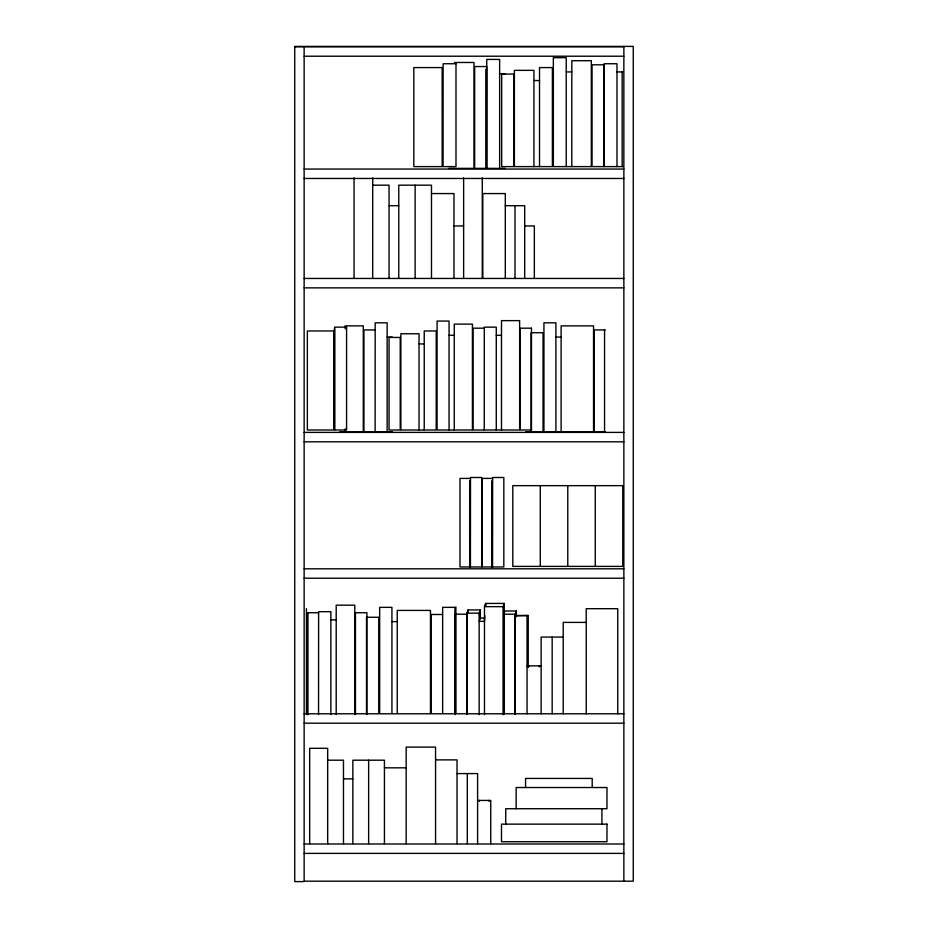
<?xml version="1.0" encoding="UTF-8"?>
<svg xmlns="http://www.w3.org/2000/svg" width="928" height="928" viewBox="0 0 928 928"><rect width="100%" height="100%" fill="white"/><g stroke="black" fill="none" stroke-linecap="round" stroke-linejoin="round"><path stroke-width="1.39" d="M484.857 615.832L484.486 621.342L479.161 621.342L480.333 618.106L479.161 613.164L480.333 609.928L468.083 609.928L466.9 613.164L466.842 714.583M485.483 606.181L485.669 603.432L504.252 603.432L504.252 712.785M484.486 714.583L484.486 606.657L485.669 603.432L485.669 606.309M503.08 714.583L503.08 606.657L504.252 603.432M503.742 714.583L503.742 614.208L504.913 610.984L516.374 610.984L516.374 616.714M515.191 714.583L515.191 614.208L516.374 610.984M514.796 713.4L514.796 615.798L528.229 615.508L528.229 667.174M294.744 46.818L623.86 46.818M304.14 56.214L623.86 56.214M454.453 62.478L473.976 62.478L473.976 168.362L448.862 168.362M566.219 71.932L571.81 71.932M616.992 71.932L622.595 71.932M499.635 73.672L505.238 73.672M533.925 80.539L539.516 80.539M622.595 166.611L592.029 166.611L592.029 64.798L604.058 64.798L604.058 166.611L604.128 63.742L616.992 63.742L616.992 166.611M505.238 168.362L474.66 168.362L474.66 66.549L486.701 66.549L486.701 168.362L486.759 59.427L499.635 59.427L499.635 168.362M304.14 169.058L623.86 169.058M304.14 178.466L623.86 178.466M372.708 185.171L389.064 185.171L389.064 278.458M431.485 193.569L453.978 193.569L453.978 278.458M389.064 205.691L398.762 205.691M505.296 205.691L524.691 205.691L524.691 278.458M453.978 225.956L463.629 225.956M524.691 225.956L534.342 225.956L534.342 278.458M304.14 278.458L623.86 278.458M304.14 287.866L623.86 287.866M484.254 328.187L473.06 328.187L473.06 430L519.634 430L519.634 320.636L501.491 320.636L501.491 430M375.121 329.939L363.938 329.939L363.938 431.752L392.358 431.752M605.369 329.939L594.187 329.939L594.187 431.752L605.369 431.752M449.059 335.321L454.268 335.321M496.283 335.321L501.491 335.321M387.15 337.073L392.358 337.073M555.907 337.073L561.115 337.073M419.038 343.928L424.235 343.928M339.938 431.752L363.289 431.752L363.289 325.867L345.135 325.867L345.135 328.732M525.874 431.752L543.054 431.752L543.054 332.723L531.083 332.723L531.083 431.752M304.14 432.402L623.86 432.402M304.14 441.798L623.86 441.798M470.438 478.407L459.975 478.407L459.975 566.973L481.702 566.973L481.702 477.491L470.496 477.491L470.438 566.973M492.559 478.407L482.096 478.407L482.096 566.973L503.823 566.973L503.823 477.491L492.629 477.491L492.559 566.973M304.14 568.818L623.86 568.818M304.14 578.225L623.86 578.225M484.486 606.657L503.08 606.657M318.548 612.735L307.098 612.735L307.098 714.537M466.9 613.164L479.161 613.164L479.161 714.583M466.842 614.208L455.381 614.208L455.381 714.583M503.742 614.208L515.191 614.208M442.586 614.487L431.126 614.487L431.126 713.423M515.968 615.508L528.229 615.508M480.333 618.106L484.335 618.106M330.867 619.858L336.203 619.858M391.929 621.609L397.254 621.609M586.218 622.398L563.203 622.398L563.203 713.783M563.203 637.084L541.14 637.084L541.14 713.783M527.058 665.875L541.14 665.875M304.14 713.783L623.86 713.783M304.14 723.19L623.86 723.19M435.568 759.881L457.028 759.881L457.028 843.68M327.688 760.194L343.476 760.194L343.476 843.668M384.436 767.827L406.162 767.827M457.028 773.581L477.607 773.581L477.607 843.68M343.476 778.87L352.849 778.87M477.607 800.423L490.75 800.423L490.75 843.668M304.14 843.993L623.86 843.993M304.14 853.389L623.86 853.389M304.14 881.182L633.256 881.182L633.256 46.4L294.744 46.4L294.744 881.6L304.14 881.6L304.14 46.818M623.86 46.4L623.86 881.182M622.178 71.932L622.178 166.611M617.746 713.783L617.746 608.687L586.218 608.687L586.218 713.783M604.557 329.939L604.557 431.752M601.912 808.729L601.912 824.145M595.266 485.646L595.266 566.393M592.203 787.524L592.203 778.43L525.561 778.43L525.561 787.524M571.81 166.611L571.81 60.726L591.333 60.726L591.333 166.611L553.343 166.611L553.343 57.675L566.219 57.675L566.219 166.611M567.774 485.646L567.774 566.393M561.115 431.752L561.115 325.867L593.537 325.867L593.537 431.752L543.936 431.752L543.936 322.816L555.907 322.816L555.907 431.752M552.172 637.084L552.172 713.783M540.282 485.646L540.282 566.393M539.516 166.611L539.516 67.582L552.392 67.582L552.392 166.611L514.402 166.611L514.402 70.354L533.925 70.354L533.925 166.611M539.377 665.875L539.377 666.872M528.809 665.875L528.809 666.872M527.058 615.798L527.058 713.783M516.142 808.729L516.142 787.524L606.97 787.524L606.97 808.729L505.714 808.729L505.714 824.145M514.994 205.691L514.994 278.458M505.296 278.458L505.296 193.569L482.804 193.569L482.804 278.458M496.283 430L496.283 327.143L484.312 327.143L484.254 430M491.794 480.82L491.794 566.973M489.102 800.423L489.102 801.363M485.808 69.333L485.808 168.362M482.282 177.851L482.282 278.458M480.333 609.928L480.333 618.616M479.254 800.423L479.254 801.363M469.672 480.82L469.672 566.973M468.083 609.928L468.083 612.828M467.318 773.581L467.318 843.68M467.178 613.756L467.178 712.785M463.629 177.851L463.629 278.458M455.892 606.912L455.892 712.785M454.906 713.423L454.906 607.353L442.644 607.353L442.644 713.423M454.268 430L454.268 324.116L472.422 324.116L472.422 430L437.088 430L437.088 321.065L449.059 321.065L449.059 430M435.568 843.668L435.568 747.098L406.162 747.098L406.162 843.68M431.485 278.458L431.485 185.171L398.762 185.171L398.762 278.458M430.464 713.423L430.464 610.415L397.254 610.415L397.254 713.423M424.235 430L424.235 330.971L436.206 330.971L436.206 430L400.884 430L400.884 333.744L419.038 333.744L419.038 430M415.129 185.171L415.129 278.458M391.929 713.423L391.929 607.353L379.668 607.353L379.668 713.423M387.15 431.752L387.15 322.816L375.179 322.816L375.121 431.752M384.436 843.68L384.436 760.194L352.849 760.194L352.849 843.668M378.763 713.423L378.763 617.259L366.502 617.259L366.502 713.423M372.708 177.851L372.708 278.458M368.636 760.194L368.636 843.668M366.908 714.537L366.908 612.735L355.447 612.735L355.447 714.537M354.786 714.537L354.786 605.184L336.203 605.184L336.203 714.537M354.055 177.851L354.055 278.458M345.135 428.875L345.135 431.752M334.544 328.187L334.544 430M330.867 714.537L330.867 611.68L318.617 611.68L318.548 714.537M327.688 843.668L327.688 748.304L309.674 748.304L309.674 843.656M307.934 612.735L307.934 714.537M306.426 608.664L306.426 714.537M455.996 63.742L443.132 63.742L443.062 166.611L455.996 166.611L455.996 63.742M442.169 67.582L413.818 67.582L413.818 166.611L442.169 166.611L442.169 67.582M513.706 74.054L501.677 74.054L501.677 166.611L513.706 166.611L513.706 74.054M346.573 327.143L334.602 327.143L334.602 430L346.573 430L346.573 327.143M531.477 328.187L520.283 328.187L520.283 430L531.477 430L531.477 328.187M333.72 330.971L307.354 330.971L307.354 430L333.72 430L333.72 330.971M400.235 337.444L389.052 337.444L389.052 430L400.235 430L400.235 337.444M622.746 485.646L512.801 485.646L512.801 566.393L622.746 566.393L622.746 485.646M606.97 824.145L501.491 824.145L501.491 841.731L606.97 841.731L606.97 824.145"/></g></svg>
